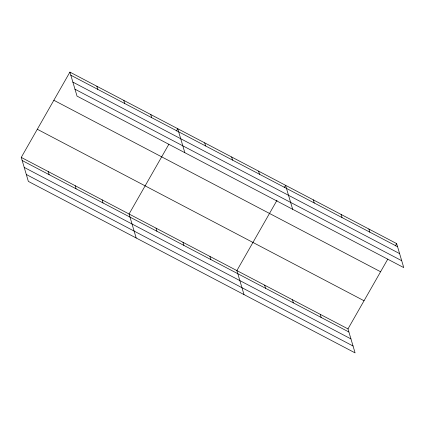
<?xml version="1.0" encoding="UTF-8"?>
<svg xmlns="http://www.w3.org/2000/svg" width="425" height="425" viewBox="0 0 425 425"><rect width="100%" height="100%" fill="white"/><g stroke="black" fill="none" stroke-linecap="round" stroke-linejoin="round"><path stroke-width="0.64" d="M21.25 157.409L347.979 328.902L355.087 352.888L28.353 181.395L21.25 157.409L69.912 72.112L396.647 243.605L403.75 267.591L77.021 96.098L69.912 72.112M168.884 144.213L129.072 214.003L136.175 237.989M176.423 131.001L177.735 128.706L184.843 152.692M277.036 200.233L236.89 270.592L243.998 294.578M284.245 187.595L285.558 185.295L292.66 209.286M347.979 328.902L387.797 259.112M395.335 245.9L396.647 243.605M70.837 75.22L397.566 246.712M72.877 82.11L399.606 253.603M74.981 89.213L401.71 260.7M53.858 100.263L380.587 271.75M37.31 129.264L364.039 300.751M22.169 160.517L348.898 332.01M24.214 167.407L350.944 338.9M26.313 174.505L353.042 345.998M368.873 229.027L369.793 232.135M341.1 214.45L342.019 217.558M313.326 199.872L314.25 202.98M320.206 314.325L321.13 317.433M258.602 171.148L259.521 174.255M292.437 299.747L293.356 302.855M231.646 157L232.565 160.108M264.663 285.17L265.582 288.277M204.691 142.853L205.61 145.961M209.934 256.445L210.858 259.553M150.779 114.559L151.704 117.667M182.984 242.298L183.903 245.406M123.824 100.406L124.748 103.519M156.028 228.151L156.947 231.258M96.868 86.259L97.793 89.367M102.117 199.856L103.036 202.964M75.161 185.704L76.08 188.817M48.206 171.557L49.125 174.664"/></g></svg>
